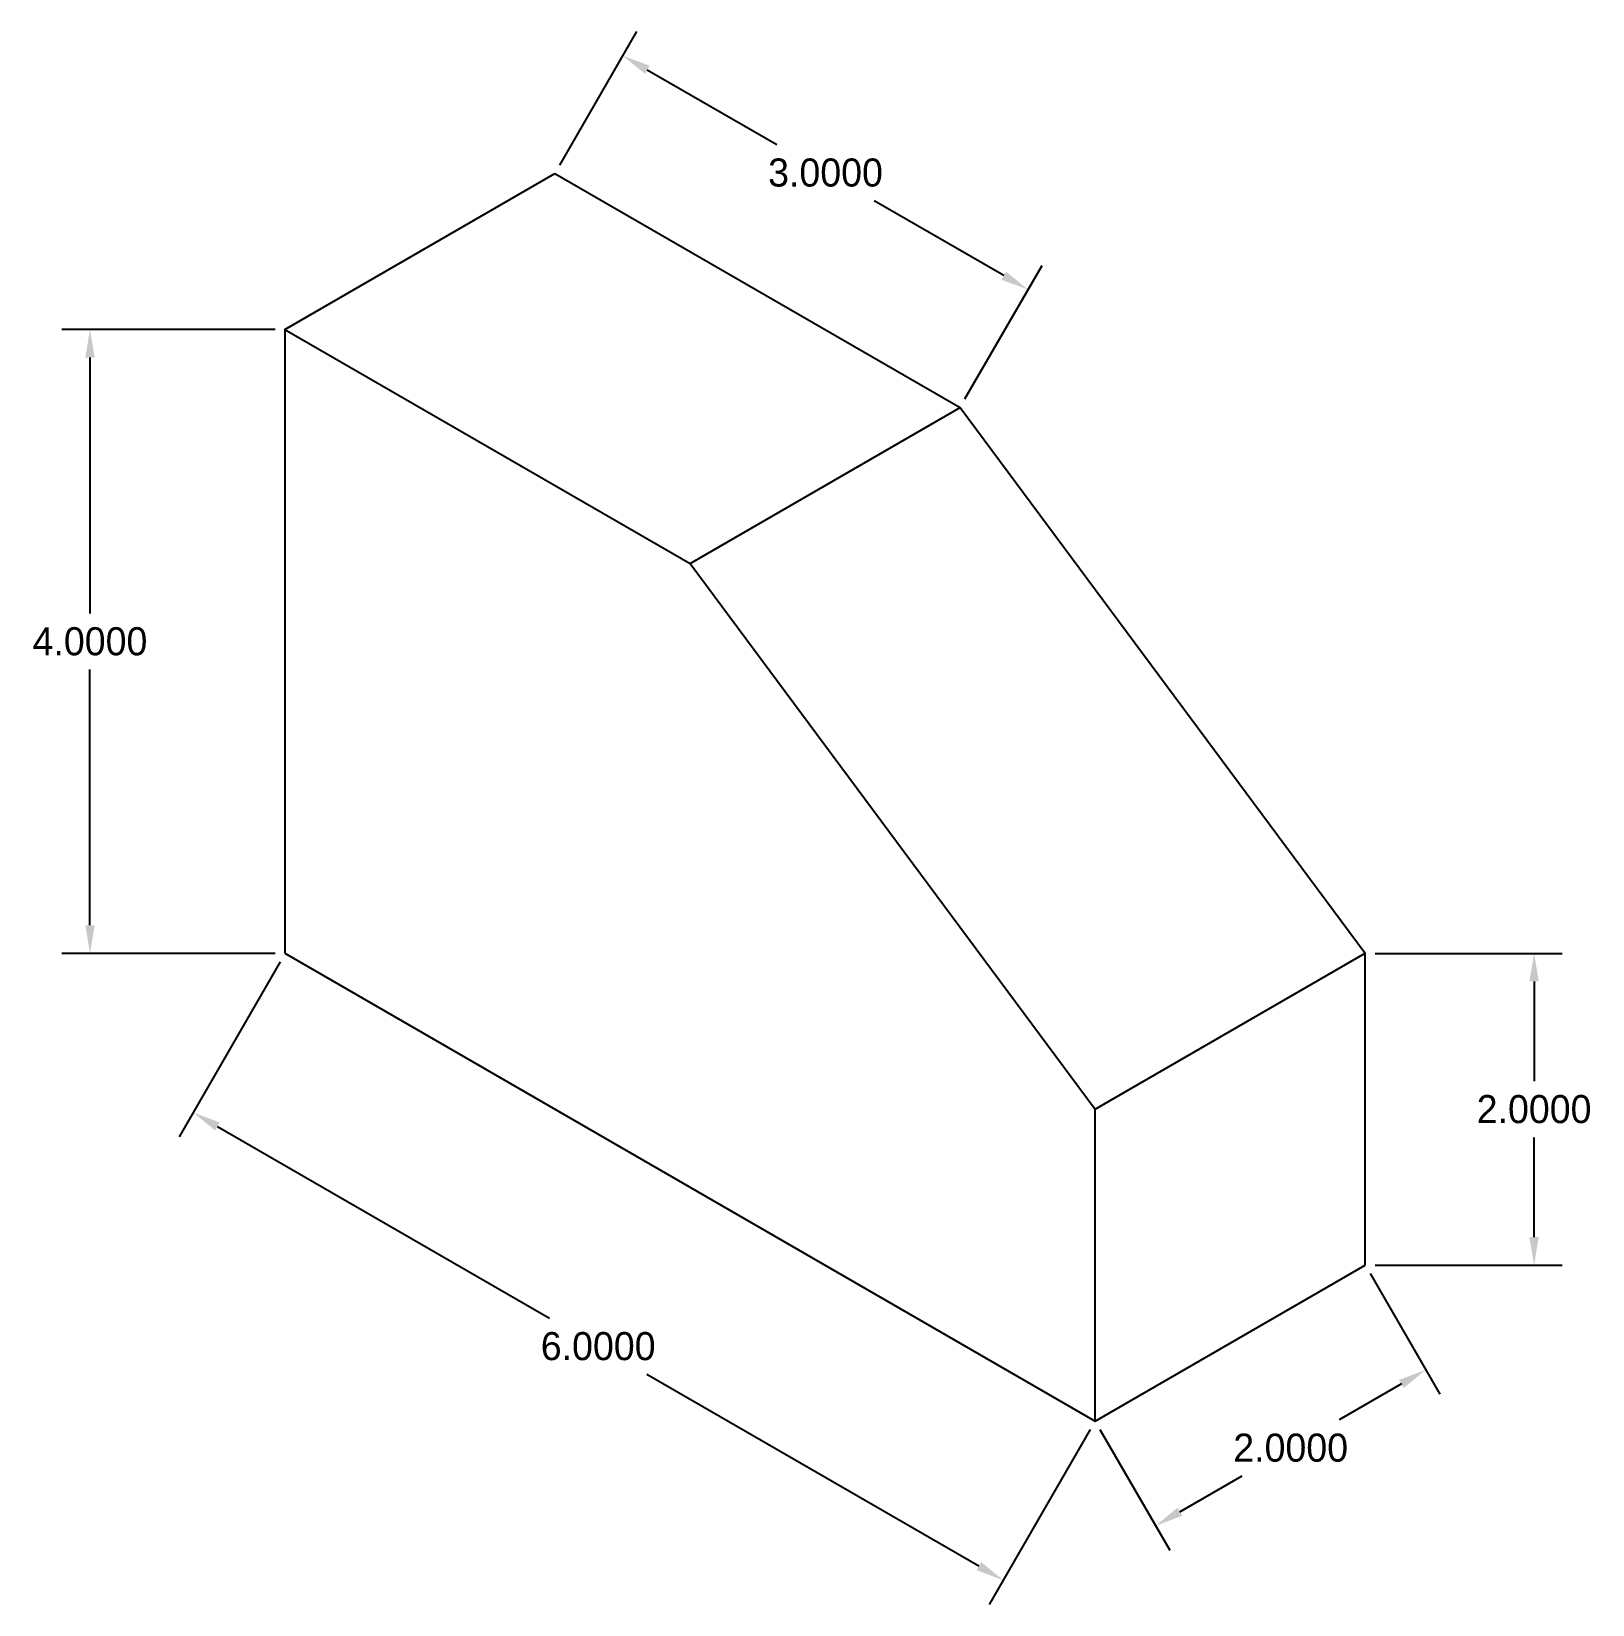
# Model space of a CAD drawing. Header units: feet. Extents: x 43.7 to 53.8, y 27.7 to 37.7.
import ezdxf

# ---------------------------------------------------------------- set-up
doc = ezdxf.new("R2010")
doc.units = ezdxf.units.FT
doc.header["$MEASUREMENT"] = 0
doc.dimstyles.get("Standard").update_dxf_attribs({"dimtxt": 0.18, "dimasz": 0.18, "dimexe": 0.18, "dimexo": 0.0625, "dimgap": 0.09, "dimtad": 0, "dimtih": 1, "dimtoh": 1, "dimdec": 4, "dimzin": 0, "dimdsep": 46, "dimtxsty": 'Standard', "dimcen": 0.09, "dimadec": 0, "dimazin": 0, "dimtfac": 1, "dimtdec": 4, "dimtofl": 0, "dimtmove": 0, "dimatfit": 3, "dimfxl": 1, "dimtolj": 1, "dimtzin": 0, "dimarcsym": 0})

# ---------------------------------------------------------------- blocks, each defined once
blk = doc.blocks.new('*D2')
at = {"color": 0, "lineweight": -2}
for p, q in [((47.136, 36.883), (47.631, 37.74)), ((47.697, 37.494), (48.528, 37.014)), ((49.983, 36.174), (49.152, 36.654)), ((49.734, 35.383), (50.229, 36.24))]:
    blk.add_line(p, q, dxfattribs=at)
at = {"color": 0}
for points in [[(47.712, 37.52), (47.682, 37.468), (47.541, 37.584)], [(49.998, 36.2), (49.968, 36.148), (50.139, 36.084)]]:
    blk.add_solid(points, dxfattribs=at)
at = {"layer": 'Defpoints', "color": 0}
for p in [(47.105, 36.828), (50.139, 36.084), (49.703, 35.328)]:
    blk.add_point(p, dxfattribs=at)
at = {"color": 0, "insert": (48.84, 36.834), "char_height": 0.18, "attachment_point": 5}
blk.add_mtext('\\A1;3.0000', dxfattribs=at)
blk = doc.blocks.new('*D3')
at = {"color": 0, "lineweight": -2}
for p, q in [((52.332, 29.774), (52.779, 29.001)), ((52.533, 29.067), (52.134, 28.837)), ((50.6, 28.774), (51.047, 28.001)), ((51.112, 28.247), (51.511, 28.477))]:
    blk.add_line(p, q, dxfattribs=at)
at = {"color": 0}
for points in [[(52.518, 29.093), (52.548, 29.041), (52.689, 29.157)], [(51.097, 28.273), (51.127, 28.221), (50.957, 28.157)]]:
    blk.add_solid(points, dxfattribs=at)
at = {"layer": 'Defpoints', "color": 0}
for p in [(52.301, 29.828), (52.689, 29.157), (50.569, 28.828)]:
    blk.add_point(p, dxfattribs=at)
at = {"color": 0, "insert": (51.823, 28.657), "char_height": 0.18, "attachment_point": 5}
blk.add_mtext('\\A1;2.0000', dxfattribs=at)
blk = doc.blocks.new('*D4')
at = {"color": 0, "lineweight": -2}
for p, q in [((52.364, 31.828), (53.564, 31.828)), ((53.384, 31.648), (53.384, 31.008)), ((53.384, 30.008), (53.384, 30.648)), ((52.364, 29.828), (53.564, 29.828))]:
    blk.add_line(p, q, dxfattribs=at)
at = {"color": 0}
for points in [[(53.354, 31.648), (53.414, 31.648), (53.384, 31.828)], [(53.354, 30.008), (53.414, 30.008), (53.384, 29.828)]]:
    blk.add_solid(points, dxfattribs=at)
at = {"layer": 'Defpoints', "color": 0}
for p in [(52.301, 31.828), (52.301, 29.828), (53.384, 29.828)]:
    blk.add_point(p, dxfattribs=at)
at = {"color": 0, "insert": (53.384, 30.828), "char_height": 0.18, "attachment_point": 5}
blk.add_mtext('\\A1;2.0000', dxfattribs=at)
blk = doc.blocks.new('*D5')
at = {"color": 0, "lineweight": -2}
for p, q in [((45.342, 31.774), (44.694, 30.652)), ((44.94, 30.718), (47.07, 29.488)), ((49.824, 27.898), (47.694, 29.128)), ((50.538, 28.774), (49.89, 27.652))]:
    blk.add_line(p, q, dxfattribs=at)
at = {"color": 0}
for points in [[(44.955, 30.744), (44.925, 30.692), (44.784, 30.808)], [(49.839, 27.924), (49.809, 27.872), (49.98, 27.808)]]:
    blk.add_solid(points, dxfattribs=at)
at = {"layer": 'Defpoints', "color": 0}
for p in [(45.373, 31.828), (50.569, 28.828), (49.98, 27.808)]:
    blk.add_point(p, dxfattribs=at)
at = {"color": 0, "insert": (47.382, 29.308), "char_height": 0.18, "attachment_point": 5}
blk.add_mtext('\\A1;6.0000', dxfattribs=at)
blk = doc.blocks.new('*D6')
at = {"color": 0, "lineweight": -2}
for p, q in [((45.31, 35.828), (43.943, 35.828)), ((44.123, 35.648), (44.123, 34.008)), ((44.123, 32.008), (44.123, 33.648)), ((45.31, 31.828), (43.943, 31.828))]:
    blk.add_line(p, q, dxfattribs=at)
at = {"color": 0}
for points in [[(44.093, 35.648), (44.153, 35.648), (44.123, 35.828)], [(44.093, 32.008), (44.153, 32.008), (44.123, 31.828)]]:
    blk.add_solid(points, dxfattribs=at)
at = {"layer": 'Defpoints', "color": 0}
for p in [(45.373, 35.828), (44.123, 31.828), (45.373, 31.828)]:
    blk.add_point(p, dxfattribs=at)
at = {"color": 0, "insert": (44.123, 33.828), "char_height": 0.18, "attachment_point": 5}
blk.add_mtext('\\A1;4.0000', dxfattribs=at)

msp = doc.modelspace()

# ---------------------------------------------------------------- linework, layer by layer
for p, q in [((45.37296, 35.82844), (47.10501, 36.82844)), ((47.10501, 36.82844), (49.70309, 35.32844)), ((45.37296, 35.82844), (45.37296, 31.82844)), ((45.37296, 35.82844), (47.97104, 34.32844)), ((47.97104, 34.32844), (49.70309, 35.32844)), ((49.70309, 35.32844), (52.30116, 31.82844)), ((47.97104, 34.32844), (50.56911, 30.82844)), ((45.37296, 31.82844), (50.56911, 28.82844)), ((50.56911, 30.82844), (52.30116, 31.82844)), ((52.30116, 29.82844), (52.30116, 31.82844)), ((50.56911, 28.82844), (50.56911, 30.82844)), ((50.56911, 28.82844), (52.30116, 29.82844))]:
    msp.add_line(p, q)

# ---------------------------------------------------------------- dimensions: what is measured, and where the dimension line sits
for p1, p2, distance, picture, middle in [((47.10501, 36.82844), (49.70309, 35.32844), 0.87235, '*D2', (48.84022, 36.83392)), ((45.37296, 35.82844), (45.37296, 31.82844), -1.25033, '*D6', (44.12263, 33.82844)), ((45.37296, 31.82844), (50.56911, 28.82844), -1.17842, '*D5', (47.38183, 29.30791)), ((52.30116, 31.82844), (52.30116, 29.82844), 1.0828, '*D4', (53.38396, 30.82844)), ((50.56911, 28.82844), (52.30116, 29.82844), -0.7749, '*D3', (51.82259, 28.65736))]:
    dim = msp.add_aligned_dim(p1=p1, p2=p2, distance=distance, dimstyle='Standard')
    dim.commit()
    dim.dimension.update_dxf_attribs({"geometry": picture, "text_midpoint": middle})

doc.saveas('drawing.dxf')
